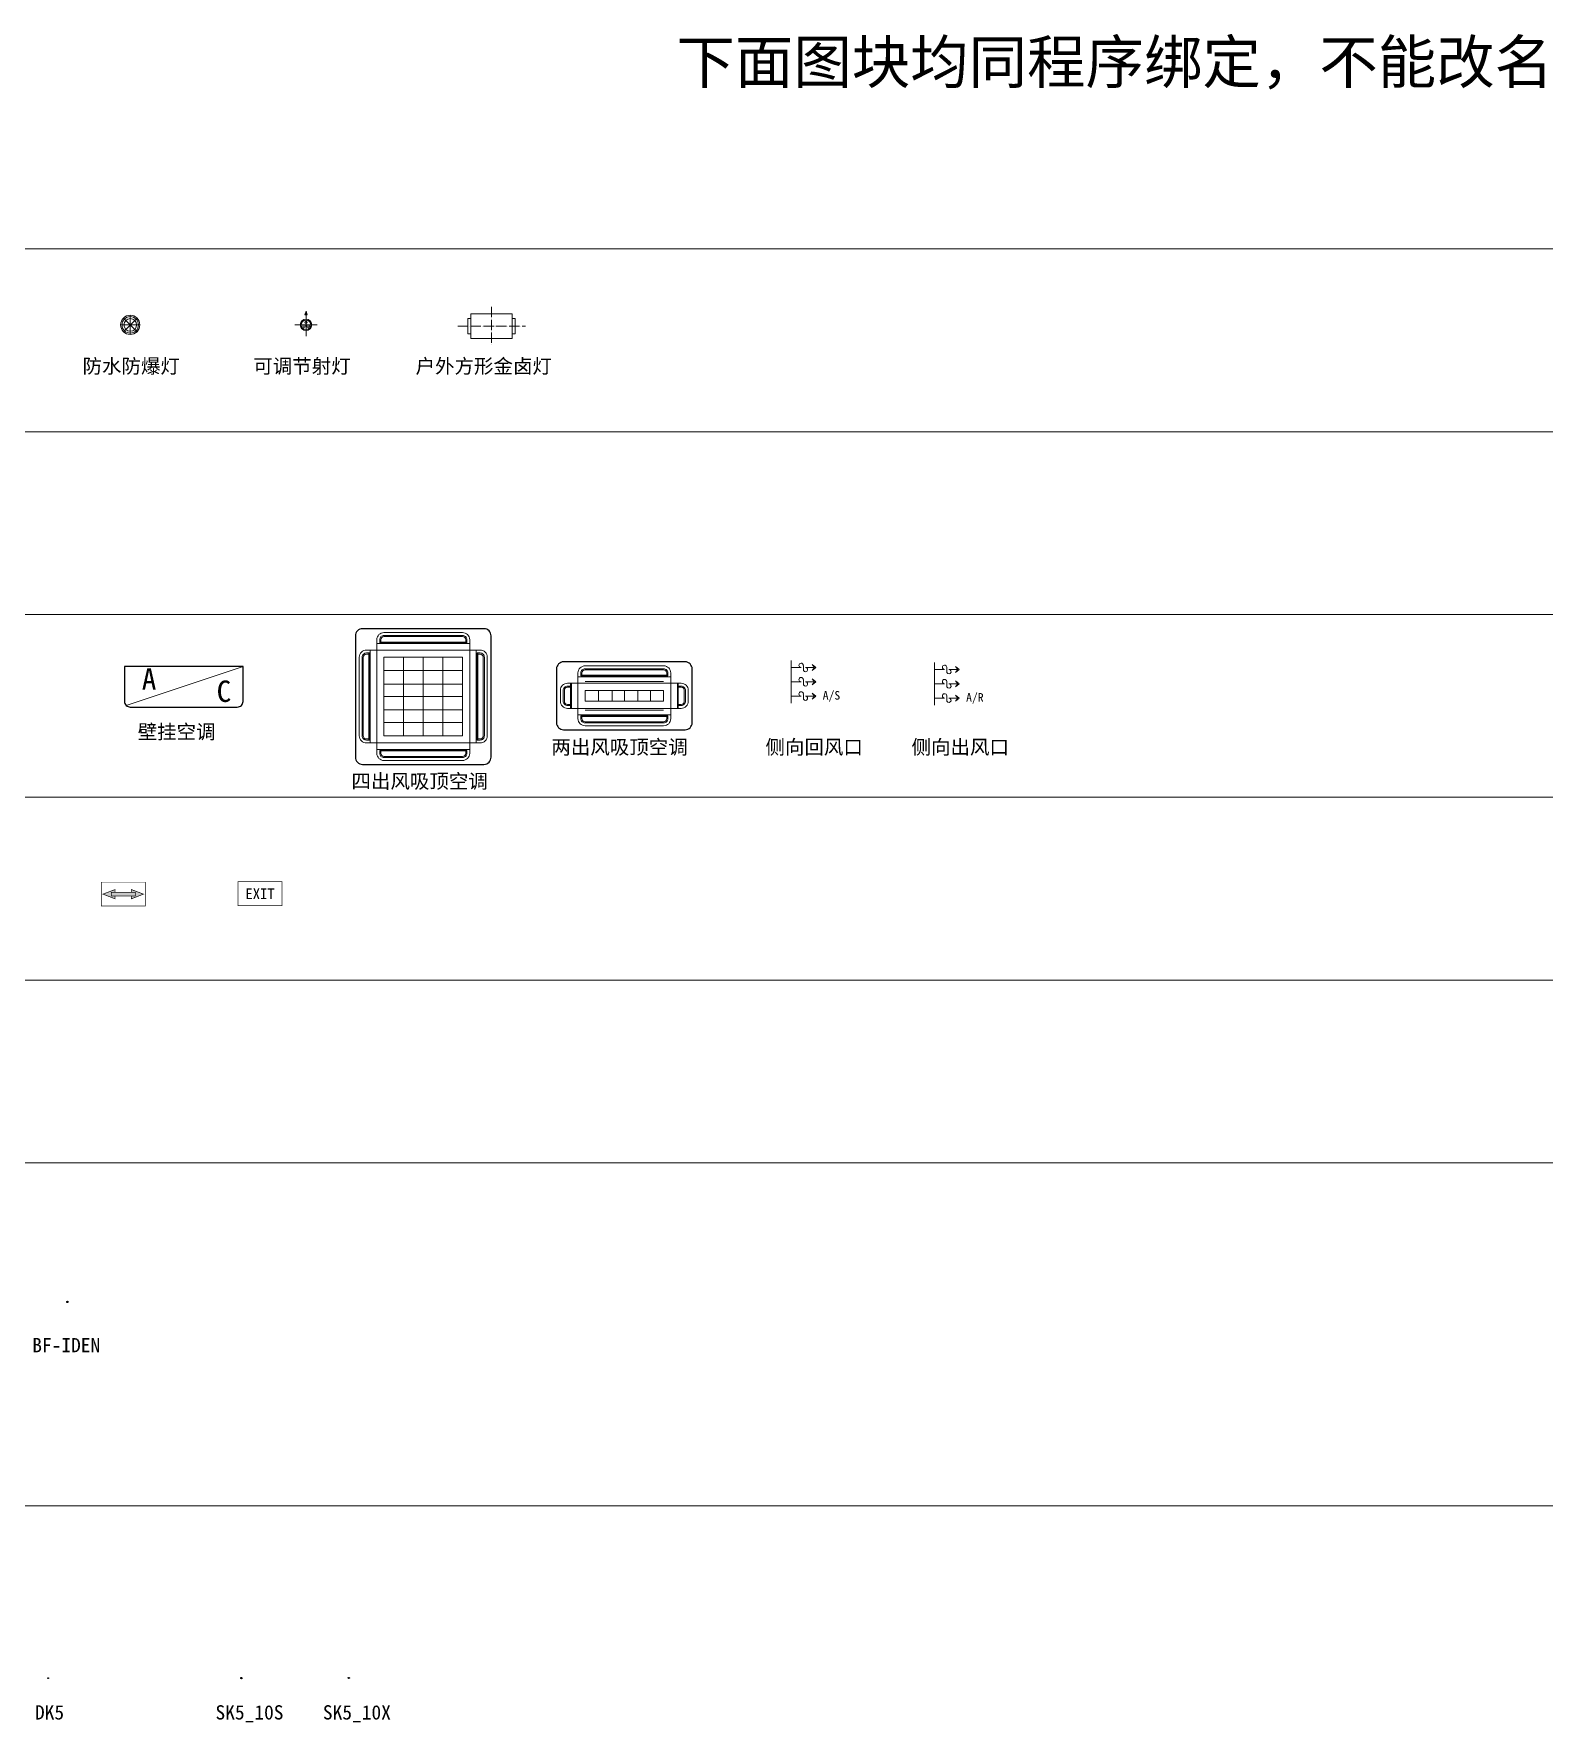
# Model space of a CAD drawing. Header units: millimetres. Extents: x -3037 to 16139, y -12325 to 2289.
# Drawn here: x 5563 to 16139, y -9537 to 2289 of the extents above; entities that cross this region are included whole.
import ezdxf
from ezdxf.enums import TextEntityAlignment as Align

# ---------------------------------------------------------------- set-up
doc = ezdxf.new("R2010")
doc.units = ezdxf.units.MM
doc.set_wipeout_variables(frame=1)
doc.linetypes.add('ACAD_ISO03W100', pattern=[30, 12, -18])
doc.linetypes.add('ACAD_ISO04W100', pattern=[30, 24, -3, 0, -3])
for name, color, linetype, lineweight in [('BF-中心线', 1, 'ACAD_ISO04W100', 9), ('BF-文字说明', 33, 'Continuous', 15), ('BF-灯具', 2, 'Continuous', 15), ('BF-细线', 250, 'Continuous', 5), ('BF-细线（填充图案）', 250, 'Continuous', 5)]:
    doc.layers.add(name, color=color, linetype=linetype, lineweight=lineweight)
doc.layers.add('BF-索引', color=3, linetype='Continuous')
doc.layers.add('BF-配件', color=66, linetype='Continuous')
doc.styles.add('BF-文字说明', font='simhei.ttf')
doc.styles.add('YQ_IDEN', font='')
doc.styles.get('YQ_IDEN').set_extended_font_data('SimSun')

# ---------------------------------------------------------------- blocks, each defined once
blk = doc.blocks.new('防水防潮防爆灯')
at = {"layer": 'BF-灯具'}
for radius in [67.5, 57.5, 44.2]:
    blk.add_circle((0, 0), radius, dxfattribs=at)
at = {"layer": 'BF-细线'}
for p, q in [((-68, 0), (68, 0)), ((-48, -48), (48, 48)), ((-48, 48), (48, -48)), ((0, 68), (0, -68))]:
    blk.add_line(p, q, dxfattribs=at)
blk = doc.blocks.new('百福-3孔射灯')
at = {"layer": 'BF-细线（填充图案）'}
blk.add_hatch(color=256, dxfattribs=at).paths.add_polyline_path([(0, 97), (-9, 70), (0, 70), (9, 70)])
at = {"layer": 'BF-灯具', "color": 2, "ltscale": 5}
blk.add_circle((0, 0), 40, dxfattribs=at)
at = {"layer": 'BF-细线（填充图案）'}
for points in [[(0, 97), (-9, 70), (0, 70)], [(0, 97), (9, 70), (0, 70)]]:
    blk.add_lwpolyline(points, dxfattribs=at)
at = {"layer": 'BF-细线（填充图案）', "color": 250, "ltscale": 5}
for points in [[(0, -79), (0, 70)], [(79, 0), (-79, 0)]]:
    blk.add_lwpolyline(points, dxfattribs=at)
blk.add_circle((0, 0), 33.5, dxfattribs=at)
at = {"layer": 'BF-细线（填充图案）', "color": 250}
for centre in [(0, 18), (-15, -9), (15, -9)]:
    blk.add_circle(centre, 8.27, dxfattribs=at)
blk = doc.blocks.new('壁挂空调')
at = {"layer": 'BF-细线', "ltscale": 3}
blk.add_line((0, 0), (-818, -273), dxfattribs=at)
at = {"layer": 'BF-配件', "ltscale": 3}
blk.add_lwpolyline([(0, -245), (0, 0), (-830, 0), (-830, -245, 0.414214), (-790, -285), (-40, -285, 0.414214), (0, -245)], format="xyb", dxfattribs=at)
at = {"layer": 'BF-文字说明', "ltscale": 3, "style": 'BF-文字说明'}
for s, p in [('A', (-607, -164)), ('C', (-83, -249))]:
    blk.add_text(s, height=150, dxfattribs=at).set_placement(p, align=Align.RIGHT)
blk = doc.blocks.new('四出风吸顶空调')
at = {"layer": 'BF-细线'}
for points in [[(-325, 325), (-325, 398, -0.414214), (-275, 448), (0, 448), (275, 448, -0.414214), (325, 398), (325, 325)], [(0, 377), (305, 377), (305, 398, 0.414214), (275, 428), (0, 428), (-275, 428, 0.414214), (-305, 398), (-305, 377)], [(-448, 0), (-448, 275, -0.414214), (-398, 325), (-325, 325), (-325, -325), (325, -325), (398, -325, 0.414214), (448, -275), (448, 0), (448, 275, 0.414214), (398, 325), (325, 325), (325, -325), (325, -398, -0.414214), (275, -448), (0, -448), (-275, -448, -0.414214), (-325, -398), (-325, -325), (-398, -325, -0.414214), (-448, -275)], [(-428, 0), (-428, 275, -0.414214), (-398, 305), (-377, 305), (-377, 0), (-377, -305), (-398, -305, -0.414214), (-428, -275)], [(428, 0), (428, 275, 0.414214), (398, 305), (377, 305), (377, 0), (377, -305), (398, -305, 0.414214), (428, -275)], [(0, -428), (275, -428, 0.414214), (305, -398), (305, -377), (0, -377), (-305, -377), (-305, -398, 0.414214), (-275, -428)]]:
    blk.add_lwpolyline(points, format="xyb", close=True, dxfattribs=at)
for points in [[(-325, 371), (0, 371), (325, 371)], [(-305, 381), (0, 381), (305, 381)], [(-381, -305), (-381, 0), (-381, 305)], [(-371, -325), (-371, 0), (-371, 325)], [(-138, 275), (-138, -275)], [(0, 275), (0, -275)], [(138, 275), (138, -275)], [(371, -325), (371, 0), (371, 325)], [(381, -305), (381, 0), (381, 305)], [(275, 182), (-275, 182)], [(275, 86), (-275, 86)], [(275, -1), (-275, -1)], [(275, -94), (-275, -94)], [(275, -182), (-275, -182)], [(-325, -371), (0, -371), (325, -371)], [(-305, -381), (0, -381), (305, -381)]]:
    blk.add_lwpolyline(points, dxfattribs=at)
for points in [[(297, 377), (297, 398, 0.414214), (275, 420), (0, 420), (-275, 420, 0.414214), (-297, 398), (-297, 377)], [(-377, 297), (-398, 297, 0.414214), (-420, 275), (-420, 0), (-420, -275, 0.414214), (-398, -297), (-377, -297)], [(377, 297), (398, 297, -0.414214), (420, 275), (420, 0), (420, -275, -0.414214), (398, -297), (377, -297)], [(297, -377), (297, -398, -0.414214), (275, -420), (0, -420), (-275, -420, -0.414214), (-297, -398), (-297, -377)]]:
    blk.add_lwpolyline(points, format="xyb", dxfattribs=at)
blk.add_lwpolyline([(275, -275), (275, 275), (-275, 275), (-275, -275)], close=True, dxfattribs=at)
at = {"layer": 'BF-配件'}
blk.add_lwpolyline([(-425, -475), (425, -475, 0.414214), (475, -425), (475, 425, 0.414214), (425, 475), (-425, 475, 0.414214), (-475, 425), (-475, -425, 0.414214)], format="xyb", close=True, dxfattribs=at)
blk = doc.blocks.new('两出风吸顶空调')
at = {"layer": 'BF-细线'}
for points in [[(448, -38), (448, 38, 0.414214), (398, 88), (325, 88), (-325, 88), (-325, 160, -0.414214), (-275, 210), (0, 210), (275, 210, -0.414214), (325, 160), (325, 88), (325, -88), (325, -160, -0.414214), (275, -210), (0, -210), (-275, -210, -0.414214), (-325, -160), (-325, -88), (325, -88), (398, -88, 0.414214), (448, -38), (448, 38)], [(-448, -38), (-448, 38, -0.414214), (-398, 88), (-325, 88), (-325, -88), (-398, -88, -0.414214), (-448, -38), (-448, 38)], [(-428, 38), (-428, -38, 0.414214), (-398, -68), (-377, -68), (-377, 88)], [(-428, -38), (-428, 38, -0.414214), (-398, 68), (-377, 68), (-377, -88)], [(-377, -60), (-398, -60, -0.414214), (-420, -38), (-420, 38, -0.414214), (-398, 60), (-377, 60)], [(428, 38), (428, -38, -0.414214), (398, -68), (377, -68), (377, 88)], [(428, -38), (428, 38, 0.414214), (398, 68), (377, 68), (377, -88)], [(377, -60), (398, -60, 0.414214), (420, -38), (420, 38, 0.414214), (398, 60), (377, 60)]]:
    blk.add_lwpolyline(points, format="xyb", dxfattribs=at)
for points in [[(325, 133), (0, 133), (-325, 133)], [(-420, 38), (-420, -38)], [(-371, 87), (-371, -88)], [(-325, 88), (-325, -88)], [(-275, 100), (275, 100)], [(-275, 38), (275, 38), (275, -38), (-275, -38), (-275, 38), (-275, -38)], [(275, -38), (275, 38)], [(325, 88), (325, -88)], [(371, 87), (371, -88)], [(420, 38), (420, -38)], [(-275, -100), (275, -100)], [(325, -133), (0, -133), (-325, -133)]]:
    blk.add_lwpolyline(points, dxfattribs=at)
for points in [[(0, 190), (-275, 190, 0.414214), (-305, 160), (-305, 140), (0, 140), (305, 140), (305, 160, 0.414214), (275, 190)], [(275, 182, -0.414214), (297, 160), (297, 144), (0, 144), (-297, 144), (-297, 160, -0.414214), (-275, 182), (0, 182)], [(0, -190), (-275, -190, -0.414214), (-305, -160), (-305, -140), (0, -140), (305, -140), (305, -160, -0.414214), (275, -190)], [(275, -182, 0.414214), (297, -160), (297, -144), (0, -144), (-297, -144), (-297, -160, 0.414214), (-275, -182), (0, -182)]]:
    blk.add_lwpolyline(points, format="xyb", close=True, dxfattribs=at)
for points in [[(-182, -38), (-182, 38)], [(-86, -38), (-86, 38)], [(1, -38), (1, 38)], [(94, -38), (94, 38)], [(182, -38), (182, 38)]]:
    blk.add_lwpolyline(points, close=True, dxfattribs=at)
at = {"layer": 'BF-配件'}
blk.add_lwpolyline([(-425, -238), (425, -238, 0.414214), (475, -188), (475, 188, 0.414214), (425, 238), (-425, 238, 0.414214), (-475, 188), (-475, -188, 0.414214)], format="xyb", close=True, dxfattribs=at)
blk = doc.blocks.new('风向')
at = {"layer": 'BF-细线', "linetype": 'ByBlock'}
for p, q in [((0, 0), (2.05, 0)), ((5, 0), (4.28, 0.61)), ((4.28, 0.61), (4.76, 0)), ((2.95, 0), (4.76, 0)), ((5, 0), (4.28, -0.61)), ((4.28, -0.61), (4.76, 0))]:
    blk.add_line(p, q, dxfattribs=at)
for centre, radius, start, end in [((2.06, 0.44), 0.443, 4.4518, 269.236), ((-3.48, 0.01), 5.99, 356.4344, 4.4518), ((2.94, -0.44), 0.443, 169.2229, 89.236)]:
    blk.add_arc(centre, radius, start, end, dxfattribs=at)
blk = doc.blocks.new('侧向风口')
at = {"layer": 'BF-细线', "color": 251}
blk.add_line((0, 300), (0, 0), dxfattribs=at)
at = {"layer": 'BF-细线', "color": 251, "xscale": 34.56325301062316, "yscale": 34.56325301062316, "zscale": 34.56325301062316}
for p in [(0, 250), (0, 150), (0, 50)]:
    blk.add_blockref('风向', p, dxfattribs=at)
at = {"layer": 'BF-文字说明', "style": 'BF-文字说明'}
blk.add_attdef('A/S', (222, 25), '', height=60, dxfattribs=at)
blk = doc.blocks.new('疏散指示(双向)')
at = {"layer": 'BF-细线'}
for points in [[(-142, 0), (-57, -33), (-57, -14), (84, -14), (84, 13), (-57, 13), (-57, 32)], [(-142, 0), (-57, -33), (-57, -14), (84, -14), (84, 13), (-57, 13), (-57, 32)], [(142, 0), (57, -33), (57, -14), (-84, -14), (-84, 13), (57, 13), (57, 32)], [(142, 0), (57, -33), (57, -14), (-84, -14), (-84, 13), (57, 13), (57, 32)]]:
    blk.add_hatch(color=3, dxfattribs=at).paths.add_polyline_path(points)
at = {"const_width": 4}
blk.add_lwpolyline([(-154, -84), (-154, 84), (154, 84), (154, -84), (-154, -84)], dxfattribs=at)
at = {"layer": 'BF-细线', "color": 3, "const_width": 4.68}
for points in [[(-142, 0), (-57, -33), (-57, -14), (84, -14), (84, 13), (-57, 13), (-57, 32), (-142, 0)], [(142, 0), (57, -33), (57, -14), (-84, -14), (-84, 13), (57, 13), (57, 32), (142, 0)]]:
    blk.add_lwpolyline(points, dxfattribs=at)
blk = doc.blocks.new('安全出口')
at = {"const_width": 4}
blk.add_lwpolyline([(-154, -84), (-154, 84), (154, 84), (154, -84), (-154, -84)], dxfattribs=at)
at = {"layer": 'BF-文字说明', "color": 3, "style": 'BF-文字说明'}
blk.add_text('EXIT', height=75, dxfattribs=at).set_placement((0, 0), align=Align.MIDDLE_CENTER)
blk = doc.blocks.new('百福-户外方金卤灯')
at = {"layer": 'BF-灯具'}
for points in [[(-145, 53), (-165, 53), (-165, -53), (-145, -53)], [(145, 86), (-145, 86), (-145, -86), (145, -86)], [(145, 53), (165, 53), (165, -53), (145, -53)]]:
    blk.add_lwpolyline(points, close=True, dxfattribs=at)
at = {"layer": 'BF-细线（填充图案）', "linetype": 'ACAD_ISO04W100', "ltscale": 3}
for p, q in [((0, -135), (0, 135)), ((237, 0), (-237, 0))]:
    blk.add_line(p, q, dxfattribs=at)
blk = doc.blocks.new('DK5', base_point=(6995, -9393))
blk.add_circle((6995, -9393), 2.5)
at = {"layer": 'BF-中心线', "ltscale": 0.2}
for p, q in [((6992, -9393), (6998, -9393)), ((6995, -9390), (6995, -9396))]:
    blk.add_line(p, q, dxfattribs=at)
blk = doc.blocks.new('*U54')
blk.add_line((-5, 0), (5, 0))
blk.add_circle((0, 0), 5)
for points in [[(-4, 4), (-5, 2), (-7, 0), (-5, 0)], [(-4, 4), (-2, 5), (0, 7), (0, 5)], [(4, 4), (2, 5), (0, 7), (0, 5)], [(4, 4), (5, 2), (7, 0), (5, 0)]]:
    blk.add_solid(points)
at = {"style": 'YQ_IDEN'}
blk.add_attdef('INDEXNO', text='', height=3, dxfattribs=at).set_placement((0, 2), align=Align.MIDDLE)
at = {"style": 'YQ_IDEN', "width": 0.6}
blk.add_attdef('PAGE', text='', height=3, dxfattribs=at).set_placement((0, -2), align=Align.MIDDLE)
blk = doc.blocks.new('SK5_10X', base_point=(7017, -9393))
at = {"linetype": 'ACAD_ISO03W100', "ltscale": 0.1}
blk.add_circle((7017, -9393), 5, dxfattribs=at)
blk.add_circle((7017, -9393), 2.5)
at = {"layer": 'BF-中心线', "ltscale": 0.2}
for p, q in [((7011, -9393), (7023, -9393)), ((7017, -9387), (7017, -9399))]:
    blk.add_line(p, q, dxfattribs=at)
blk = doc.blocks.new('SK5_10S', base_point=(7017, -9228))
for radius in [5, 2.5]:
    blk.add_circle((7017, -9228), radius)
at = {"layer": 'BF-中心线', "ltscale": 0.2}
for p, q in [((7017, -9222), (7017, -9234)), ((7011, -9228), (7023, -9228))]:
    blk.add_line(p, q, dxfattribs=at)

msp = doc.modelspace()

# ---------------------------------------------------------------- linework, layer by layer
at = {"layer": 'BF-细线'}
for p in [(-70, 782), (-70, -498), (-70, -1779), (-70, -3059), (-70, -4339), (-70, -5620), (-70, -8021), (-70, -10570)]:
    msp.add_xline(p, (1, 0), dxfattribs=at)

# ---------------------------------------------------------------- block references
for name, p in [('四出风吸顶空调', (8290, -2353)), ('两出风吸顶空调', (9698, -2348)), ('壁挂空调', (7028, -2142)), ('疏散指示(双向)', (6189, -3737)), ('安全出口', (7147, -3734)), ('SK5_10S', (7017, -9228)), ('SK5_10X', (7768, -9228)), ('DK5', (5664, -9228))]:
    msp.add_blockref(name, p)
for p, values in [((10865, -2400), {'A/S': 'A/S'}), ((11869, -2414), {'A/S': 'A/R'})]:
    msp.add_blockref('侧向风口', p).add_auto_attribs(values)
at = {"layer": 'BF-灯具', "rotation": 180}
msp.add_blockref('百福-户外方金卤灯', (8768, 241), dxfattribs=at)
at = {"layer": 'BF-灯具'}
for name, p in [('防水防潮防爆灯', (6238, 250)), ('百福-3孔射灯', (7469, 250))]:
    msp.add_blockref(name, p, dxfattribs=at)
at = {"layer": 'BF-索引'}
msp.add_blockref('*U54', (5798, -6593), dxfattribs=at).add_auto_attribs({'INDEXNO': '1', 'PAGE': '-'})

# ---------------------------------------------------------------- texts
at = {"layer": 'BF-文字说明', "style": 'BF-文字说明'}
msp.add_text('下面图块均同程序绑定，不能改名', height=300, dxfattribs=at).set_placement((16201, 2092), align=Align.MIDDLE_RIGHT)
for s, p in [('防水防爆灯', (5904, -39)), ('可调节射灯', (7100, -39)), ('户外方形金卤灯', (8236, -39))]:
    msp.add_text(s, height=100, dxfattribs=at).set_placement(p, align=Align.MIDDLE_LEFT)
at = {"layer": 'BF-文字说明', "linetype": 'Continuous', "style": 'BF-文字说明'}
for s, p in [('壁挂空调', (6290, -2600)), ('两出风吸顶空调', (9187, -2707)), ('侧向回风口', (10686, -2707)), ('侧向出风口', (11709, -2707)), ('四出风吸顶空调', (7787, -2946)), ('BF-IDEN', (5552, -6896)), ('DK5', (5571, -9468)), ('SK5_10S', (6835, -9468)), ('SK5_10X', (7587, -9468))]:
    msp.add_text(s, height=100, dxfattribs=at).set_placement(p, align=Align.MIDDLE_LEFT)

doc.saveas('drawing.dxf')
